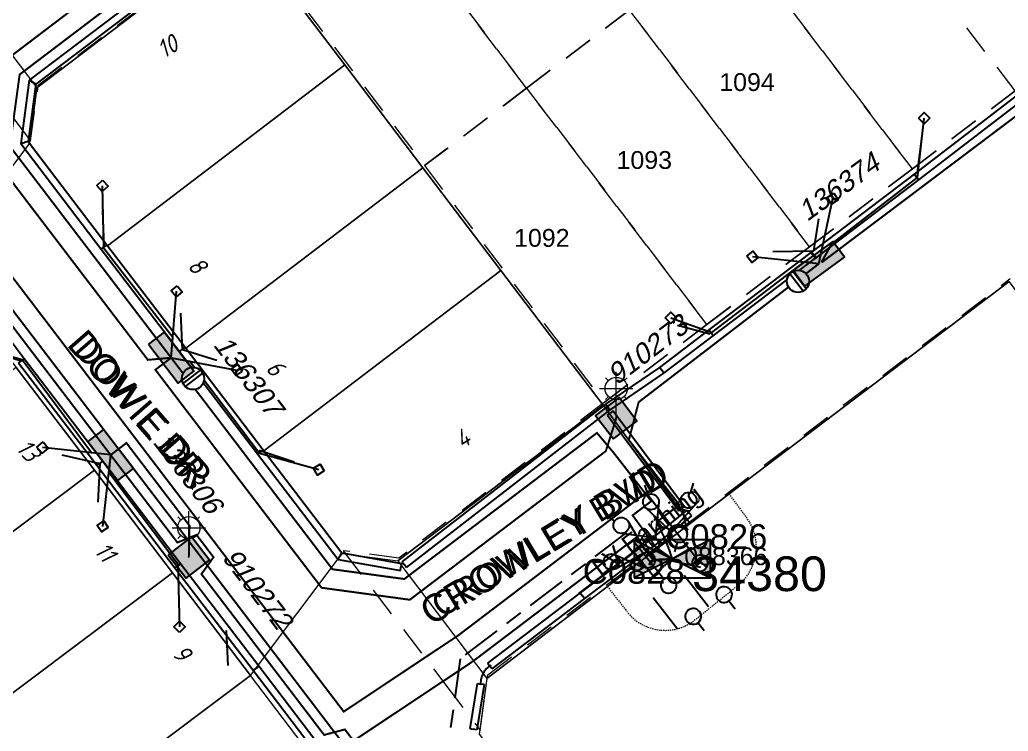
# Model space of a CAD drawing. Header units: metres. Extents: x 296308 to 298462, y 6229542 to 6231092.
# Drawn here: x 297482.9 to 297582.5, y 6230086.2 to 6230158 of the extents above; entities that cross this region are included whole.
import ezdxf
from ezdxf.enums import TextEntityAlignment as Align

# ---------------------------------------------------------------- set-up
doc = ezdxf.new("R2010")
doc.units = ezdxf.units.M
for name, pattern in [('Cable Exist UG', [8.2, 4, -1.2, 1.8, -1.2]), ('Dash', [5, 3, -2]), ('HIDDEN', [0.375, 0.25, -0.125]), ('HIDDEN2', [0.1875, 0.125, -0.0625]), ('IECLCENT', [15.5, 9.5, -2, 2, -2])]:
    doc.linetypes.add(name, pattern=pattern)
doc.layers.get('0').update_dxf_attribs({"color": 6})
for name, color, linetype, lineweight in [('Cadastre Developer_SP_EXT', 9, 'Continuous', 5), ('Cadastre Land Parcels_SP_EXT', 9, 'Continuous', 5), ('Cadastre Other Property_SP_EXT', 9, 'HIDDEN', 5), ('Cadastre Roads_SP_EXT', 94, 'Continuous', 15)]:
    doc.layers.add(name, color=color, linetype=linetype, lineweight=lineweight)
for name, color, linetype in [('Duct_SP_EXT', 7, 'Continuous'), ('Equip_HV_EXT', 7, 'Continuous'), ('Equip_LV_EXT', 7, 'Continuous'), ('Equip_SP_SL_EXT', 7, 'Continuous'), ('Mains_HV_EXT', 7, 'Continuous'), ('Mains_LV_EXT', 7, 'Continuous'), ('Mains_LV_SL_EXT', 7, 'Continuous'), ('Notes_LV_MISC', 7, 'Continuous'), ('Notes_SP_MISC', 7, 'Continuous'), ('Services_SP_EXT', 7, 'Continuous'), ('Sub_SP_EXT', 7, 'Continuous'), ('SupportsUG_SP_LV_EXT', 7, 'Continuous'), ('SupportsUG_SP_LV_SL_EXT', 7, 'Continuous')]:
    doc.layers.add(name, color=color, linetype=linetype)
doc.styles.add('COLUMN_LABEL', font='arial.ttf')
doc.styles.add('iecARIAL', font='arial.ttf', dxfattribs={"height": 2})
doc.styles.add('ieISOCP', font='isocp.shx')
doc.styles.add('POLE_LABEL', font='arial.ttf')
doc.styles.get("Standard").update_dxf_attribs({"font": 'arial.ttf'})
doc.styles.add('SWITCH_LABEL', font='arial.ttf', dxfattribs={"height": 2.5})
doc.linetypes.add('Cable E UG', pattern='A,6,-0.5,["E",Standard,S=1.7,R=0,X=0.5,Y=-1],-2.9', length=9.4)

# ---------------------------------------------------------------- blocks, each defined once
blk = doc.blocks.new('SUB_PADMOUNT_EXT')
for points in [[(0, 0), (-3.84, 1.92), (-3.84, -1.92)], [(0, 0), (3.84, 1.92), (3.84, -1.92)]]:
    blk.add_hatch(color=256).paths.add_polyline_path(points)
for p, q in [((3.84, 1.92), (-3.84, -1.92)), ((-3.84, 1.92), (3.84, -1.92))]:
    blk.add_line(p, q)
blk.add_lwpolyline([(-3.84, -1.92), (3.84, -1.92), (3.84, 1.92), (-3.84, 1.92)], close=True)
for tag, height, flags, p in [('ASSET_NUM', 3.5, 8, (2, 2)), ('STREET_CODE', 0.2, 9, (1.5, 0)), ('OPERATING_VOLTAGE', 0.2, 9, (1.5, -0.6)), ('ORIENTATION', 0.2, 9, (1.5, -0.8)), ('OWNED_BY', 0.2, 9, (1.5, -1)), ('CONSTRUCTED_VOLTAGE', 0.2, 9, (1.5, -0.2)), ('NO_PHASES', 0.2, 9, (1.5, -0.4)), ('OPERATED_BY', 0.2, 9, (1.5, -1.2)), ('SECONDARY_VOLTAGE', 0.2, 9, (1.5, -1.6)), ('STATE', 0.2, 9, (1.5, -1.8)), ('MAINTAINED_BY', 0.2, 9, (1.5, -1.4)), ('PARENT', 0.2, 9, (1.5, -2)), ('SUBSTATION_TYPE', 0.2, 9, (1.5, -2.2)), ('STREETNAME', 0.2, 9, (1.5, -3)), ('USAGE', 0.2, 9, (1.5, -2.4)), ('LEGEND', 0.2, 9, (1.5, -2.6)), ('LOCATION', 0.2, 9, (1.5, -2.8)), ('Z', 0.2, 1, (1.5, -3.6)), ('SUBURB', 0.2, 9, (1.5, -3.2)), ('NOTES', 0.2, 9, (1.5, -3.4))]:
    blk.add_attdef(tag, text='', height=height, dxfattribs=dict(flags=flags)).set_placement(p, align=Align.MIDDLE_LEFT)
blk = doc.blocks.new('COLUMN_EXT')
blk.add_hatch(color=256).paths.add_polyline_path([(-1.485, 1.485), (-1.485, -1.485), (1.485, -1.485), (1.485, 1.485)])
blk.add_lwpolyline([(-1.485, -1.485), (1.485, -1.485), (1.485, 1.485), (-1.485, 1.485)], close=True)
at = {"style": 'COLUMN_LABEL', "oblique": 15, "flags": 8}
blk.add_attdef('ASSET_NUM', text='', height=2, dxfattribs=at).set_placement((2, 2), align=Align.BOTTOM_LEFT)
at = {"flags": 9}
for tag, style, p in [('STRUCTURE_PLANT_NUMBER', 'POLE_LABEL', (1.813, 0.031)), ('STREET_CODE', 'COLUMN_LABEL', (1.813, -0.2))]:
    blk.add_attdef(tag, text='', height=0.2, dxfattribs=dict(at, style=style)).set_placement(p, align=Align.MIDDLE_LEFT)
for tag, p in [('OWNED_BY', (1.813, -0.6)), ('STATE', (1.813, -0.8)), ('COLUMN_TYPE', (1.813, -0.4)), ('USAGE', (1.813, -1)), ('STREETNAME', (1.813, -1.6)), ('SUBURB', (1.813, -1.8)), ('LEGEND', (1.813, -1.2)), ('LOCATION', (1.813, -1.4)), ('NOTES', (1.813, -2))]:
    blk.add_attdef(tag, text='', height=0.2, dxfattribs=at).set_placement(p, align=Align.MIDDLE_LEFT)
at = {"flags": 1}
blk.add_attdef('Z', (1.813, -2.351), '', height=0.2, dxfattribs=at)
blk = doc.blocks.new('PILLAR_EXT')
blk.add_hatch(color=256).paths.add_polyline_path([(-2.475, 0.99), (-2.475, -0.99), (2.475, -0.99), (2.475, 0.99)])
blk.add_lwpolyline([(-2.475, -0.99), (2.475, -0.99), (2.475, 0.99), (-2.475, 0.99)], close=True)
at = {"style": 'iecARIAL', "oblique": 15, "flags": 8}
blk.add_attdef('ASSET_NUM', text='', height=2, dxfattribs=at).set_placement((1.5, 3.5), align=Align.BOTTOM_LEFT)
for tag, p, flags in [('OWNED_BY', (0, -0.2), 9), ('STATE', (0, -0.4), 9), ('SUPPORT_TYPE', (0, -0.6), 9), ('USAGE', (0, -0.8), 9), ('LEGEND', (0, -1), 9), ('STREETNAME', (0, -1.8), 9), ('SUBURB', (0, -2), 1), ('LOCATION', (0, -1.2), 9), ('NOTES', (0, -1.4), 9), ('PARENT', (0, -1.6), 9)]:
    blk.add_attdef(tag, p, '', height=0.2, dxfattribs=dict(flags=flags))
blk = doc.blocks.new('*U169')
at = {"lineweight": 15}
for p, q in [((-1.46, 5.46), (-1.06, 5.06)), ((0, 1.75), (0, 6.25)), ((1.46, 5.46), (1.06, 5.06)), ((-2.25, 4), (2.25, 4)), ((-1.46, 2.54), (-1.06, 2.94)), ((1.46, 2.54), (1.06, 2.94)), ((0, 0), (0, 2.5))]:
    blk.add_line(p, q, dxfattribs=at)
blk.add_circle((0, 4), 1.5, dxfattribs=at)
at = {"style": 'iecARIAL', "oblique": 15, "flags": 9}
blk.add_attdef('ASSET_NUM', text='', height=2, dxfattribs=at).set_placement((1.5, 1.5), align=Align.BOTTOM_RIGHT)
for tag, p, height, flags in [('CONSTRUCTED_VOLTAGE', (0.98, -0.65), 0.2, 9), ('CONTROL_TYPE', (0.98, -0.85), 0.2, 9), ('LANTERN_PURPOSE', (0.98, -1.05), 0.2, 9), ('LANTERN_TYPE', (0.98, -1.25), 0.2, 9), ('NO_PHASES', (0.98, -1.45), 0.2, 9), ('LNUMBER', (2.18, -3.25), 2.5, 8), ('OPERATING_VOLTAGE', (0.98, -1.65), 0.2, 9), ('ORIENTATION', (0.98, -1.85), 0.2, 9), ('OWNED_BY', (0.98, -2.05), 0.2, 9), ('STATE', (0.98, -2.25), 0.2, 9), ('USAGE', (0.98, -2.45), 0.2, 9), ('CEXIST', (0.98, -2.65), 0.2, 9), ('CNEW', (0.98, -2.85), 0.2, 9), ('CNUMBER', (0.98, -3.05), 0.2, 9), ('CREMOVE', (0.98, -3.25), 0.2, 9), ('CREPLACE', (0.98, -3.45), 0.2, 9), ('LKINGHEIGHT', (0.98, -3.65), 0.2, 9), ('LBRACKET', (0.98, -3.85), 0.2, 9), ('LBRACKETVOCAB', (0.98, -4.05), 0.2, 9), ('LCATEGORY', (0.98, -4.25), 0.2, 9), ('LCHARGE1', (0.98, -4.45), 0.2, 9), ('LCHARGE1PERCENT', (0.98, -4.65), 0.2, 9), ('LCHARGE2', (0.98, -4.85), 0.2, 9), ('LCHARGE2PERCENT', (0.98, -5.05), 0.2, 9), ('LCHARGE3', (0.98, -5.25), 0.2, 9), ('LCHARGE3PERCENT', (0.98, -5.45), 0.2, 9), ('LEXIST', (0.98, -5.65), 0.2, 9), ('LLAMP', (0.98, -5.85), 0.2, 9), ('LLAMPVOCAB', (0.98, -6.05), 0.2, 9), ('LMAST', (0.98, -6.25), 0.2, 9), ('LMASTVOCAB', (0.98, -6.45), 0.2, 9), ('LNEW', (0.98, -6.65), 0.2, 9), ('LANTNUMBER', (0.98, -6.85), 0.2, 9), ('LOUTREACH', (0.98, -7.25), 0.2, 9), ('LOUTREACHVOCAB', (0.98, -7.45), 0.2, 9), ('LRATECODE', (0.98, -7.65), 0.2, 9), ('LREMOVE', (0.98, -7.85), 0.2, 9), ('LREPLACE', (0.98, -8.05), 0.2, 9), ('STREETNAME', (0.98, -9.25), 0.2, 9), ('SUBURB', (0.98, -9.45), 0.2, 1), ('LTYPE', (0.98, -8.25), 0.2, 9), ('LTYPEVOCAB', (0.98, -8.45), 0.2, 9), ('LEGEND', (0.98, -8.65), 0.2, 9), ('LOCATION', (0.98, -8.85), 0.2, 9), ('NOTES', (0.98, -9.05), 0.2, 9)]:
    blk.add_attdef(tag, p, '', height=height, dxfattribs=dict(flags=flags))
blk = doc.blocks.new('CCP_EXT')
at = {"flags": 9}
for tag, p in [('STATE', (0, -1.8)), ('USAGE', (0, -1.2)), ('LEGEND', (0, -1.4)), ('LIFE_SUPPORT', (0, -1.6)), ('NOTES', (0, -2))]:
    blk.add_attdef(tag, text='', height=0.2, dxfattribs=at).set_placement(p, align=Align.MIDDLE_LEFT)
blk.add_wipeout([(0, 0.566), (0.566, 0), (0, -0.566), (-0.566, 0)])
blk.add_lwpolyline([(-0.566, 0), (0, 0.566), (0.566, 0), (0, -0.566), (-0.566, 0)])
at = {"flags": 1}
blk.add_attdef('Z', (0, 0), '', height=0.2, dxfattribs=at)
at = {"flags": 9}
for tag, p in [('CCP_TYPE', (0, 0)), ('OPERATING_VOLTAGE', (0, -0.6)), ('ORIENTATION', (0, -0.8)), ('OWNED_BY', (0, -1)), ('CONSTRUCTED_VOLTAGE', (0, -0.2)), ('NO_PHASES', (0, -0.4))]:
    blk.add_attdef(tag, text='', height=0.2, dxfattribs=at).set_placement(p, align=Align.MIDDLE_LEFT)
blk = doc.blocks.new('LV_UG_DFUSE_CLOSED_EXT')
for points in [[(1, 0), (0, 0)], [(5.04, 0.726), (2.156, -0.717)], [(5.049, -0.707), (2.156, 0.717)], [(6.2, 0.013), (7.2, 0.013)]]:
    blk.add_lwpolyline(points)
for centre in [(1.8, 0), (5.4, 0.011)]:
    blk.add_circle(centre, 0.8)
at = {"flags": 9}
for tag, p in [('ACTUAL_STATUS', (0, 0)), ('OPERATING_VOLTAGE', (0, -0.6)), ('ORIENTATION', (0, -0.8)), ('STATE', (0, -1)), ('CONSTRUCTED_VOLTAGE', (0, -0.2)), ('NO_PHASES', (0, -0.4)), ('SWITCH_TYPE', (0, -1.2)), ('USAGE', (0, -1.4)), ('NOTES', (0, -1.6))]:
    blk.add_attdef(tag, text='', height=0.2, dxfattribs=at).set_placement(p, align=Align.MIDDLE_LEFT)
at = {"flags": 1}
blk.add_attdef('Z', (0, 0), '', height=0.2, dxfattribs=at)
blk = doc.blocks.new('LV_UG_LINKS_CLOSED_EXT')
blk.add_wipeout([(-1.06, 1.06), (-1.18, 0.92), (-1.29, 0.76), (-1.37, 0.59), (-1.43, 0.42), (-1.48, 0.23), (-1.49, 0.05), (-1.49, -0.14), (-1.46, -0.33), (-1.41, -0.51), (-1.33, -0.68), (-1.24, -0.84), (-1.12, -0.99), (-0.99, -1.12), (-0.84, -1.24), (-0.68, -1.33), (-0.51, -1.41), (-0.33, -1.46), (-0.14, -1.49), (0.05, -1.49), (0.23, -1.48), (0.42, -1.43), (0.59, -1.37), (0.76, -1.29), (0.92, -1.18), (1.06, -1.06), (1.18, -0.92), (1.29, -0.76), (1.37, -0.59), (1.43, -0.42), (1.48, -0.23), (1.49, -0.05), (1.49, 0.14), (1.46, 0.33), (1.41, 0.51), (1.33, 0.68), (1.24, 0.84), (1.12, 0.99), (0.99, 1.12), (0.84, 1.24), (0.68, 1.33), (0.51, 1.41), (0.33, 1.46), (0.14, 1.49), (-0.05, 1.49), (-0.23, 1.48), (-0.42, 1.43), (-0.59, 1.37), (-0.76, 1.29), (-0.92, 1.18)])
for p, q in [((-0.25, -1.48), (-0.25, 1.48)), ((0.25, -1.48), (0.25, 1.48))]:
    blk.add_line(p, q)
blk.add_circle((0, 0), 1.5)
at = {"flags": 9}
for tag, p in [('ACTUAL_STATUS', (0, 0)), ('CONSTRUCTED_VOLTAGE', (0, -0.2)), ('OPERATING_VOLTAGE', (0, -0.6)), ('ORIENTATION', (0, -0.8)), ('STATE', (0, -1)), ('SWITCH_TYPE', (0, -1.2)), ('NO_PHASES', (0, -0.4)), ('USAGE', (0, -1.4)), ('NOTES', (0, -1.6))]:
    blk.add_attdef(tag, text='', height=0.2, dxfattribs=at).set_placement(p, align=Align.MIDDLE_LEFT)
at = {"flags": 1}
blk.add_attdef('Z', (0, 0), '', height=0.2, dxfattribs=at)
blk = doc.blocks.new('SWG_HOLEC_SU_EXT')
blk.add_line((1.8, -2), (5.8, -2))
for points in [[(1, 0), (0, 0)], [(6.6, 0), (7.6, 0)]]:
    blk.add_lwpolyline(points)
for points in [[(1.8, -0.8, 1), (1.8, 0.8, 1)], [(5.8, -0.8, 1), (5.8, 0.8, 1)]]:
    blk.add_lwpolyline(points, format="xyb", close=True)
at = {"style": 'SWITCH_LABEL', "flags": 8}
blk.add_attdef('ASSET_NUM', text='', height=2.5, rotation=179.95437, dxfattribs=at).set_placement((-2.4, 0), align=Align.MIDDLE_LEFT)
at = {"flags": 1}
blk.add_attdef('Z', (0, 0), '', height=0.2, dxfattribs=at)
at = {"flags": 9}
for tag, p in [('ACTUAL_STATUS', (0, -0.4)), ('OPERATING_VOLTAGE', (0, -1)), ('CONSTRUCTED_VOLTAGE', (0, -0.6)), ('NO_PHASES', (0, -0.8)), ('ORIENTATION', (0, -1.2)), ('OWNED_BY', (0, -1.4)), ('STATE', (0, -1.8)), ('SWITCH_TYPE', (0, -2)), ('PARENT', (0, -1.6)), ('STREETNAME', (0, -2.6)), ('SUBURB', (0, -2.8)), ('USAGE', (0, -2.2)), ('LOCATION', (0, -2.4)), ('NOTES', (0, -3))]:
    blk.add_attdef(tag, text='', height=0.2, dxfattribs=at).set_placement(p, align=Align.MIDDLE_LEFT)
at = {"style": 'SWITCH_LABEL', "flags": 9}
blk.add_attdef('STREET_CODE', text='', height=0.2, dxfattribs=at).set_placement((0, -0.2), align=Align.MIDDLE_LEFT)

msp = doc.modelspace()

# ---------------------------------------------------------------- linework, layer by layer
at = {"layer": 'Cadastre Developer_SP_EXT', "linetype": 'Dash'}
for points in [[(297526.139, 6230182.837), (297515.786, 6230174.977), (297533.968, 6230151.115), (297544.323, 6230158.975), (297526.139, 6230182.837)], [(297515.786, 6230174.977), (297505.52, 6230167.185), (297523.657, 6230143.289), (297533.968, 6230151.115), (297515.786, 6230174.977)]]:
    msp.add_lwpolyline(points, close=True, dxfattribs=at)
msp.add_lwpolyline([(297593.622, 6230158.626, 0.012165), (297590.765, 6230156.564), (297590.765, 6230156.564), (297583.215, 6230150.834), (297565.033, 6230174.696), (297575.388, 6230182.556)], format="xyb", close=True, dxfattribs=at)
msp.add_lwpolyline([(297470.15, 6230163.921), (297483.959, 6230145.798), (297483.959, 6230145.798), (297484.721, 6230151.398), (297505.52, 6230167.185)], dxfattribs=at)
at = {"layer": 'Cadastre Land Parcels_SP_EXT', "linetype": 'Continuous'}
msp.add_lwpolyline([(297528.017, 6230244.006), (297512.975, 6230231.248), (297501.509, 6230221.523), (297490.044, 6230211.798), (297478.537, 6230202.038), (297486.42, 6230191.689), (297496.334, 6230178.673), (297505.398, 6230166.959), (297515.647, 6230153.45), (297523.511, 6230143.086), (297531.374, 6230132.722), (297541.69, 6230119.125), (297550.451, 6230107.182), (297582.629, 6230131.609)], dxfattribs=at)
for points in [[(297515.647, 6230153.45), (297505.398, 6230166.959), (297484.597, 6230151.159), (297483.836, 6230145.555), (297491.716, 6230135.208), (297515.647, 6230153.45)], [(297523.511, 6230143.086), (297515.647, 6230153.45), (297491.716, 6230135.208), (297499.596, 6230124.862), (297523.511, 6230143.086)], [(297531.374, 6230132.722), (297523.511, 6230143.086), (297499.596, 6230124.862), (297507.477, 6230114.514), (297531.374, 6230132.722)], [(297541.69, 6230119.125), (297531.374, 6230132.722), (297507.477, 6230114.514), (297515.359, 6230104.168), (297520.968, 6230103.403), (297541.69, 6230119.125)], [(297559.425, 6230060.712), (297563.752, 6230063.127), (297568.119, 6230065.472), (297572.523, 6230067.746), (297576.934, 6230069.966), (297577.529, 6230070.251), (297578.777, 6230070.848), (297581.436, 6230072.105), (297585.908, 6230074.135), (297590.413, 6230076.091), (297594.949, 6230077.974), (297599.516, 6230079.783), (297604.11, 6230081.515), (297608.733, 6230083.173), (297613.384, 6230084.755), (297617.365, 6230085.821), (297582.629, 6230131.609), (297550.451, 6230107.182), (297529.95, 6230091.553), (297529.189, 6230085.941), (297549.5, 6230059.229), (297555.359, 6230058.107), (297559.425, 6230060.712)], [(297490.381, 6230112.569), (297482.51, 6230122.932), (297458.371, 6230104.756), (297466.243, 6230094.41), (297490.381, 6230112.569)], [(297498.253, 6230102.205), (297490.381, 6230112.569), (297466.243, 6230094.41), (297474.117, 6230084.064), (297498.253, 6230102.205)], [(297506.123, 6230091.842), (297498.253, 6230102.205), (297474.117, 6230084.064), (297481.991, 6230073.717), (297506.123, 6230091.842)], [(297513.994, 6230081.48), (297506.123, 6230091.842), (297481.991, 6230073.717), (297489.864, 6230063.371), (297513.994, 6230081.48)]]:
    msp.add_lwpolyline(points, close=True, dxfattribs=at)
at = {"layer": 'Cadastre Roads_SP_EXT', "linetype": 'Continuous'}
for points in [[(297505.398, 6230166.959), (297496.334, 6230178.673), (297475.636, 6230162.933), (297484.597, 6230151.159), (297505.398, 6230166.959)], [(297550.451, 6230107.182), (297541.69, 6230119.125), (297520.968, 6230103.403), (297529.95, 6230091.553), (297550.451, 6230107.182)]]:
    msp.add_lwpolyline(points, close=True, dxfattribs=at)
at = {"layer": 'Duct_SP_EXT'}
for p, q in [((297503.483, 6230166.845), (297483.824, 6230151.922)), ((297503.918, 6230166.272), (297484.497, 6230151.529)), ((297483.824, 6230151.922), (297482.954, 6230145.533)), ((297483.824, 6230151.922), (297484.16, 6230151.725)), ((297484.497, 6230151.529), (297484.16, 6230151.725)), ((297484.497, 6230151.529), (297483.708, 6230145.731)), ((297482.954, 6230145.533), (297483.331, 6230145.632)), ((297483.708, 6230145.731), (297483.331, 6230145.632)), ((297573.065, 6230142.427), (297573.284, 6230142.141)), ((297573.502, 6230141.855), (297573.284, 6230142.141)), ((297491.074, 6230134.876), (297491.361, 6230135.094)), ((297491.647, 6230135.312), (297491.361, 6230135.094)), ((297483.32, 6230123.804), (297475.439, 6230134.144)), ((297562.647, 6230134.518), (297562.865, 6230134.231)), ((297562.648, 6230134.518), (297562.713, 6230134.568)), ((297562.648, 6230134.518), (297562.865, 6230134.231)), ((297562.713, 6230134.568), (297562.93, 6230134.281)), ((297563.083, 6230133.945), (297562.865, 6230134.231)), ((297563.083, 6230133.945), (297562.865, 6230134.231)), ((297563.148, 6230133.994), (297562.93, 6230134.281)), ((297563.083, 6230133.945), (297563.148, 6230133.994)), ((297547.393, 6230122.939), (297552.358, 6230126.708)), ((297552.358, 6230126.708), (297552.575, 6230126.421)), ((297547.814, 6230122.355), (297552.793, 6230126.134)), ((297552.793, 6230126.134), (297552.575, 6230126.421)), ((297498.953, 6230124.536), (297499.24, 6230124.754)), ((297498.953, 6230124.536), (297499.24, 6230124.754)), ((297499.526, 6230124.972), (297499.24, 6230124.754)), ((297499.526, 6230124.972), (297499.24, 6230124.754)), ((297483.32, 6230123.804), (297483.033, 6230123.585)), ((297482.747, 6230123.367), (297483.033, 6230123.585)), ((297541.962, 6230119.217), (297547.393, 6230122.939)), ((297547.393, 6230122.939), (297547.604, 6230122.647)), ((297542.369, 6230118.623), (297547.814, 6230122.355)), ((297547.814, 6230122.355), (297547.604, 6230122.647)), ((297521.405, 6230103.32), (297541.913, 6230119.192)), ((297541.913, 6230119.192), (297542.134, 6230118.907)), ((297541.962, 6230119.217), (297542.165, 6230118.92)), ((297542.354, 6230118.623), (297542.134, 6230118.907)), ((297542.369, 6230118.623), (297542.165, 6230118.92)), ((297521.846, 6230102.75), (297542.354, 6230118.623)), ((297542.109, 6230118.104), (297542.397, 6230118.32)), ((297542.109, 6230118.104), (297549.312, 6230108.466)), ((297542.686, 6230118.535), (297542.397, 6230118.32)), ((297542.686, 6230118.535), (297549.889, 6230108.897)), ((297506.833, 6230114.196), (297507.119, 6230114.414)), ((297507.405, 6230114.632), (297507.119, 6230114.414)), ((297490.626, 6230113.027), (297490.912, 6230113.245)), ((297490.626, 6230113.027), (297490.912, 6230113.245)), ((297491.199, 6230113.464), (297490.912, 6230113.245)), ((297491.199, 6230113.464), (297490.912, 6230113.245)), ((297549.889, 6230108.897), (297549.6, 6230108.682)), ((297550.138, 6230108.517), (297546.263, 6230105.409)), ((297550.588, 6230107.955), (297546.706, 6230104.841)), ((297549.312, 6230108.466), (297549.6, 6230108.682)), ((297550.138, 6230108.517), (297550.363, 6230108.236)), ((297550.588, 6230107.955), (297550.363, 6230108.236)), ((297545.643, 6230104.939), (297539.37, 6230100.177)), ((297545.643, 6230104.939), (297545.861, 6230104.652)), ((297546.263, 6230105.409), (297545.921, 6230105.15)), ((297545.921, 6230105.15), (297546.139, 6230104.863)), ((297546.357, 6230104.576), (297546.139, 6230104.863)), ((297546.263, 6230105.409), (297546.484, 6230105.125)), ((297546.706, 6230104.841), (297546.357, 6230104.576)), ((297546.706, 6230104.841), (297546.484, 6230105.125)), ((297514.949, 6230103.546), (297515.15, 6230103.876)), ((297515.351, 6230104.206), (297515.15, 6230103.876)), ((297515.351, 6230104.206), (297521.362, 6230103.145)), ((297546.079, 6230104.365), (297539.805, 6230099.603)), ((297546.079, 6230104.365), (297545.861, 6230104.652)), ((297498.505, 6230102.687), (297498.791, 6230102.905)), ((297498.505, 6230102.687), (297498.791, 6230102.905)), ((297499.078, 6230103.123), (297498.791, 6230102.905)), ((297499.078, 6230103.123), (297498.791, 6230102.905)), ((297514.949, 6230103.546), (297521.237, 6230102.436)), ((297521.237, 6230102.436), (297521.3, 6230102.791)), ((297521.362, 6230103.145), (297521.3, 6230102.791)), ((297521.405, 6230103.32), (297521.626, 6230103.035)), ((297521.846, 6230102.75), (297521.626, 6230103.035)), ((297539.37, 6230100.177), (297530.039, 6230093.094)), ((297539.37, 6230100.177), (297539.587, 6230099.89)), ((297539.37, 6230100.177), (297539.587, 6230099.89)), ((297539.805, 6230099.603), (297539.587, 6230099.89)), ((297539.805, 6230099.603), (297539.587, 6230099.89)), ((297539.805, 6230099.603), (297530.474, 6230092.521)), ((297530.039, 6230093.094), (297530.256, 6230092.807)), ((297530.474, 6230092.521), (297530.256, 6230092.807)), ((297506.384, 6230092.347), (297506.67, 6230092.565)), ((297514.263, 6230082.007), (297506.384, 6230092.347)), ((297506.957, 6230092.783), (297506.67, 6230092.565)), ((297514.836, 6230082.443), (297506.957, 6230092.783)), ((297528.971, 6230091.044), (297528.23, 6230086.48)), ((297529.682, 6230090.928), (297528.94, 6230086.364)), ((297528.971, 6230091.044), (297529.326, 6230090.986)), ((297529.682, 6230090.928), (297529.326, 6230090.986)), ((297528.23, 6230086.48), (297528.585, 6230086.422)), ((297528.94, 6230086.364), (297528.585, 6230086.422))]:
    msp.add_line(p, q, dxfattribs=at)
at = {"layer": 'Mains_HV_EXT', "linetype": 'Cable E UG'}
for points in [[(297547.216, 6230102.139), (297546.799, 6230101.806), (297544.748, 6230104.309), (297544.748, 6230104.309), (297543.111, 6230103.067)], [(297543.111, 6230103.067), (297539.213, 6230100.108)]]:
    msp.add_lwpolyline(points, dxfattribs=at)
at = {"layer": 'Mains_LV_EXT', "linetype": 'IECLCENT', "lineweight": 30, "ltscale": 0.5, "const_width": 0.2, "flags": 128}
msp.add_lwpolyline([(297548.671, 6230103.615), (297546.713, 6230103.522), (297544.976, 6230105.738), (297544.976, 6230105.738), (297528.847, 6230093.496), (297528.074, 6230092.948), (297528.074, 6230092.948), (297517.191, 6230085.702), (297514.845, 6230084.147), (297514.845, 6230084.147), (297515.663, 6230083.074), (297523.542, 6230072.733)], dxfattribs=at)
at = {"layer": 'Notes_SP_MISC', "linetype": 'Cable Exist UG'}
for points in [[(297573.379, 6230142.615), (297573.897, 6230146.678)], [(297491.213, 6230138.753), (297491.326, 6230135.122)], [(297558.791, 6230134.621), (297562.942, 6230134.691), (297563.442, 6230137.915)], [(297502.726, 6230123.635), (297499.278, 6230124.703), (297499.098, 6230128.414)], [(297479.509, 6230124.672), (297483.027, 6230123.594)], [(297542.134, 6230118.907), (297542.291, 6230118.517)], [(297487.113, 6230114.118), (297490.924, 6230113.23), (297490.739, 6230109.337)], [(297510.527, 6230113.361), (297507.014, 6230114.552)], [(297549.675, 6230108.593), (297550.328, 6230108.455)], [(297546.896, 6230103.444), (297546.065, 6230104.706)], [(297503.867, 6230092.844), (297503.722, 6230096.381)]]:
    msp.add_lwpolyline(points, dxfattribs=at)
msp.add_lwpolyline([(297530.348, 6230092.877), (297530.331, 6230092.866), (297530.331, 6230092.866, 0.239492), (297529.33, 6230091.144), (297529.33, 6230091.144), (297529.317, 6230090.917)], format="xyb", dxfattribs=at)

# ---------------------------------------------------------------- block references
at = {"layer": 'Equip_LV_EXT'}
for p, rotation in [((297548.402, 6230104.315), 110.4763787061263), ((297548.872, 6230104.318), 74.47637874432951), ((297548.026, 6230104.016), 146.4763788139925), ((297547.917, 6230103.559), 182.4763788628906)]:
    msp.add_blockref('LV_UG_DFUSE_CLOSED_EXT', p, dxfattribs=dict(at, rotation=rotation))
at = {"layer": 'Equip_SP_SL_EXT', "xscale": 0.75, "yscale": 0.75, "zscale": 0.75}
for p in [(297543.006, 6230117.8), (297499.905, 6230103.754)]:
    msp.add_blockref('*U169', p, dxfattribs=at)
at = {"layer": 'Notes_LV_MISC'}
ref = msp.add_blockref('PILLAR_EXT', (297492.026, 6230114.094), dxfattribs=dict(at, rotation=307.3067827380477))
ref.add_attrib('ASSET_NUM', '136306', dxfattribs={"layer": '0', "height": 2, "rotation": 307.30678, "style": 'iecARIAL', "oblique": 15}).set_placement((297495.719, 6230115.022), align=Align.BOTTOM_LEFT)
at = {"layer": 'Sub_SP_EXT'}
ref = msp.add_blockref('SUB_PADMOUNT_EXT', (297548.656, 6230103.61), dxfattribs=at)
ref.add_attrib('ASSET_NUM', '34380', dxfattribs={"layer": '0', "height": 3.5}).set_placement((297550.656, 6230103.86), align=Align.TOP_LEFT)
at = {"layer": 'SupportsUG_SP_LV_EXT'}
ref = msp.add_blockref('PILLAR_EXT', (297563.436, 6230133.39), dxfattribs=dict(at, rotation=35.9952209037419))
ref.add_attrib('ASSET_NUM', '136374', dxfattribs={"layer": '0', "height": 2, "rotation": 35.99522, "style": 'iecARIAL', "oblique": 15}).set_placement((297562.593, 6230137.103), align=Align.BOTTOM_LEFT)
ref = msp.add_blockref('PILLAR_EXT', (297498.126, 6230123.905), dxfattribs=dict(at, rotation=307.3066604044737))
ref.add_attrib('ASSET_NUM', '136307', dxfattribs={"layer": '0', "height": 2, "rotation": 307.30666, "style": 'iecARIAL', "oblique": 15}).set_placement((297501.819, 6230124.834), align=Align.BOTTOM_LEFT)
ref = msp.add_blockref('PILLAR_EXT', (297492.026, 6230114.094), dxfattribs=dict(at, rotation=307.3067827380477))
ref.add_attrib('ASSET_NUM', '136306', dxfattribs={"layer": '0', "height": 2, "rotation": 307.30678, "style": 'iecARIAL', "oblique": 15}).set_placement((297495.719, 6230115.022), align=Align.BOTTOM_LEFT)
at = {"layer": 'SupportsUG_SP_LV_SL_EXT'}
ref = msp.add_blockref('COLUMN_EXT', (297543.006, 6230117.8), dxfattribs=dict(at, rotation=37.20522164006569))
ref.add_attrib('ASSET_NUM', '910273', dxfattribs={"layer": '0', "height": 2, "rotation": 37.20522, "style": 'COLUMN_LABEL', "oblique": 15}).set_placement((297543.39, 6230120.603), align=Align.BOTTOM_LEFT)
ref = msp.add_blockref('COLUMN_EXT', (297499.905, 6230103.754), dxfattribs=dict(at, rotation=307.3070161181266))
ref.add_attrib('ASSET_NUM', '910272', dxfattribs={"layer": '0', "height": 2, "rotation": 307.30702, "style": 'COLUMN_LABEL', "oblique": 15}).set_placement((297502.708, 6230103.375), align=Align.BOTTOM_LEFT)

# ---------------------------------------------------------------- texts
at = {"layer": 'Cadastre Developer_SP_EXT'}
for s, p in [('1094', (297553.393, 6230150.822)), ('1093', (297543.035, 6230142.962)), ('1092', (297532.705, 6230135.101))]:
    msp.add_text(s, height=1.8, dxfattribs=at).set_placement(p)
at = {"layer": 'Cadastre Land Parcels_SP_EXT', "style": 'ieISOCP', "oblique": 15}
for s, rotation, p in [('10', 31.15674, (297497.387, 6230154.046)), ('8', 311.18439, (297499.688, 6230133.108)), ('6', 311.1817, (297507.568, 6230122.761)), ('4', 31.12646, (297527.44, 6230114.663)), ('13', 311.10461, (297482.399, 6230114.705)), ('11', 311.10232, (297490.269, 6230104.344)), ('9', 311.10461, (297498.14, 6230093.981))]:
    msp.add_text(s, height=1.8, rotation=rotation, dxfattribs=at).set_placement(p)
at = {"layer": 'Cadastre Roads_SP_EXT'}
for s, rotation, p in [('DOWIE DR', 311.10461, (297495.001, 6230118.698)), ('CROWLEY BVD', 31.12646, (297535.752, 6230105.32))]:
    msp.add_text(s, height=2.75, rotation=rotation, dxfattribs=at).set_placement(p, align=Align.MIDDLE_CENTER)
at = {"layer": 'Notes_LV_MISC'}
msp.add_text('CROWLEY BVD', height=2.5, rotation=31.12646, dxfattribs=at).set_placement((297535.752, 6230105.32), align=Align.MIDDLE_CENTER)

# ---------------------------------------------------------------- next in the draw order: block references
at = {"layer": 'Services_SP_EXT'}
for p in [(297574.058, 6230148.071), (297548.501, 6230127.941)]:
    msp.add_blockref('CCP_EXT', p, dxfattribs=at)
for p, rotation in [((297491.194, 6230141.253), 267.7015383529397), ((297564.837, 6230139.969), 257.995220832203), ((297556.746, 6230134.092), 353.9952210945341), ((297498.675, 6230130.61), 265.3066603380805), ((297504.736, 6230122.656), 169.3066604541741), ((297485.158, 6230114.842), 265.3067825782141), ((297513.013, 6230112.619), 165.9146485863141), ((297491.219, 6230106.888), 169.3067826391669), ((297551.532, 6230102.758), 90.0000000000002), ((297498.958, 6230096.746), 90.01120894751497)]:
    msp.add_blockref('CCP_EXT', p, dxfattribs=dict(at, rotation=rotation))

# ---------------------------------------------------------------- next in the draw order: linework, layer by layer
at = {"layer": 'Cadastre Developer_SP_EXT', "linetype": 'Dash'}
for points in [[(297565.033, 6230174.696), (297554.678, 6230166.836), (297572.86, 6230142.974), (297583.215, 6230150.834), (297565.033, 6230174.696)], [(297554.678, 6230166.836), (297544.323, 6230158.975), (297562.507, 6230135.114), (297572.86, 6230142.974), (297554.678, 6230166.836)], [(297544.323, 6230158.975), (297533.968, 6230151.115), (297552.152, 6230127.255), (297562.507, 6230135.114), (297544.323, 6230158.975)], [(297533.968, 6230151.115), (297523.657, 6230143.289), (297541.797, 6230119.393), (297552.152, 6230127.255), (297533.968, 6230151.115)]]:
    msp.add_lwpolyline(points, close=True, dxfattribs=at)
msp.add_lwpolyline([(297583.215, 6230150.834), (297572.86, 6230142.974), (297562.507, 6230135.114), (297552.152, 6230127.255), (297541.797, 6230119.393), (297521.087, 6230103.674), (297515.477, 6230104.437), (297525.71, 6230091.007), (297529.294, 6230086.303), (297529.294, 6230086.303), (297530.057, 6230091.902), (297582.734, 6230131.887)], dxfattribs=at)
at = {"layer": 'Cadastre Other Property_SP_EXT', "linetype": 'HIDDEN2'}
msp.add_lwpolyline([(297554.399, 6230110.18), (297542.105, 6230100.82), (297543.935, 6230098.496), (297543.935, 6230098.496, 0.413787), (297550.705, 6230097.262), (297550.705, 6230097.262), (297555.572, 6230101.176), (297555.572, 6230101.176, 0.347109), (297556.453, 6230107.347), (297556.453, 6230107.347), (297554.399, 6230110.18)], format="xyb", close=True, dxfattribs=at)
at = {"layer": 'Cadastre Roads_SP_EXT', "linetype": 'Continuous'}
msp.add_lwpolyline([(297515.359, 6230104.168), (297507.477, 6230114.514), (297499.596, 6230124.862), (297491.716, 6230135.208), (297483.836, 6230145.555), (297474.64, 6230133.294), (297482.51, 6230122.932), (297490.381, 6230112.569), (297498.253, 6230102.205), (297506.123, 6230091.842), (297515.359, 6230104.168)], close=True, dxfattribs=at)
at = {"layer": 'Duct_SP_EXT'}
for p, q in [((297573.065, 6230142.427), (297586.088, 6230152.444)), ((297573.502, 6230141.855), (297586.517, 6230151.865)), ((297483.708, 6230145.731), (297491.647, 6230135.312)), ((297482.954, 6230145.533), (297491.074, 6230134.876)), ((297562.713, 6230134.568), (297573.065, 6230142.427)), ((297563.148, 6230133.994), (297573.502, 6230141.855)), ((297491.074, 6230134.876), (297498.953, 6230124.536)), ((297491.647, 6230135.312), (297499.526, 6230124.972)), ((297552.358, 6230126.708), (297562.647, 6230134.518)), ((297552.793, 6230126.134), (297563.083, 6230133.945)), ((297499.526, 6230124.972), (297507.405, 6230114.632)), ((297491.199, 6230113.464), (297483.32, 6230123.804)), ((297498.953, 6230124.536), (297506.833, 6230114.196)), ((297490.626, 6230113.027), (297482.747, 6230123.367)), ((297506.833, 6230114.196), (297514.949, 6230103.546)), ((297507.405, 6230114.632), (297515.351, 6230104.206)), ((297498.505, 6230102.687), (297490.626, 6230113.027)), ((297499.078, 6230103.123), (297491.199, 6230113.464)), ((297506.957, 6230092.783), (297499.078, 6230103.123)), ((297506.384, 6230092.347), (297498.505, 6230102.687))]:
    msp.add_line(p, q, dxfattribs=at)
at = {"layer": 'Mains_HV_EXT', "linetype": 'IECLCENT', "lineweight": 30, "ltscale": 0.5, "const_width": 0.2, "flags": 128}
for points in [[(297418.479, 6230331.051), (297427.301, 6230321.276), (297415.117, 6230310.281), (297416.14, 6230309.17), (297423.006, 6230299.472), (297423.006, 6230299.472), (297418.927, 6230295.791), (297409.277, 6230287.081), (297399.626, 6230278.371), (297392.521, 6230271.958), (297382.692, 6230262.523), (297382.692, 6230262.523), (297384.103, 6230260.672), (297391.982, 6230250.332), (297399.861, 6230239.992), (297407.74, 6230229.652), (297415.619, 6230219.312), (297423.498, 6230208.972), (297431.378, 6230198.632), (297439.257, 6230188.291), (297447.136, 6230177.951), (297455.015, 6230167.611), (297462.894, 6230157.271), (297470.773, 6230146.933), (297478.652, 6230136.593), (297486.533, 6230126.252), (297494.412, 6230115.912), (297502.291, 6230105.572), (297510.17, 6230095.232), (297515.528, 6230088.199), (297527.044, 6230095.867), (297527.044, 6230095.867), (297546.015, 6230110.294), (297550.349, 6230104.609), (297548.671, 6230103.615)], [(297392.029, 6230307.372), (297400.946, 6230297.491), (297412.238, 6230307.683), (297413.323, 6230306.416), (297418.669, 6230298.252), (297418.669, 6230298.252), (297417.587, 6230297.275), (297407.937, 6230288.566), (297398.286, 6230279.855), (297391.158, 6230273.422), (297380.02, 6230262.73), (297382.512, 6230259.46), (297390.391, 6230249.12), (297398.27, 6230238.78), (297406.149, 6230228.44), (297414.028, 6230218.1), (297421.907, 6230207.76), (297429.787, 6230197.419), (297437.667, 6230187.079), (297445.546, 6230176.739), (297453.425, 6230166.399), (297461.304, 6230156.059), (297469.183, 6230145.72), (297477.062, 6230135.38), (297484.942, 6230125.04), (297492.821, 6230114.7), (297500.7, 6230104.36), (297508.579, 6230094.02), (297515.074, 6230085.494), (297540.268, 6230052.432), (297538.99, 6230044.46), (297528.123, 6230036.541)]]:
    msp.add_lwpolyline(points, dxfattribs=at)
at = {"layer": 'Mains_HV_EXT', "linetype": 'Cable Exist UG'}
msp.add_lwpolyline([(297548.671, 6230103.615), (297547.173, 6230102.357), (297544.041, 6230106.27), (297544.041, 6230106.27), (297527.252, 6230093.54), (297526.154, 6230085.474), (297547.908, 6230056.928), (297555.998, 6230055.369), (297556.975, 6230055.944), (297556.975, 6230055.944, -0.022101), (297580.151, 6230068.256), (297580.151, 6230068.256, -0.034598), (297618.353, 6230083.289)], format="xyb", dxfattribs=at)
at = {"layer": 'Mains_LV_EXT', "linetype": 'IECLCENT', "lineweight": 30, "ltscale": 0.5, "const_width": 0.2, "flags": 128}
for points in [[(297515.073, 6230176.792), (297504.709, 6230168.978), (297502.09, 6230169.625), (297502.09, 6230169.625), (297480.981, 6230153.581), (297479.772, 6230144.693), (297488.656, 6230133.033), (297495.773, 6230123.694), (297498.126, 6230123.905)], [(297603.661, 6230161.911), (297602.72, 6230159.577), (297602.72, 6230159.577), (297598.959, 6230157.366), (297594.811, 6230154.794), (297592.484, 6230155.209), (297581.715, 6230147.094), (297563.716, 6230133.521)], [(297492.026, 6230114.094), (297468.387, 6230145.114)], [(297563.436, 6230133.39), (297545.264, 6230119.427), (297544.275, 6230115.604), (297549.361, 6230109.066), (297549.361, 6230109.066), (297547.092, 6230107.344), (297548.035, 6230105.389), (297548.656, 6230103.61)], [(297548.656, 6230103.61), (297547.011, 6230104.772), (297547.011, 6230104.772), (297544.656, 6230108.006), (297546.54, 6230109.436), (297542.697, 6230114.376), (297541.058, 6230116.322), (297539.734, 6230115.317), (297539.734, 6230115.317), (297521.637, 6230101.58), (297519.998, 6230101.803), (297518.47, 6230102.011), (297518.47, 6230102.011), (297514.387, 6230102.567), (297506.005, 6230113.565), (297498.126, 6230123.905)], [(297523.542, 6230072.733), (297524.462, 6230074.826), (297524.462, 6230074.826), (297517.254, 6230084.286), (297515.641, 6230086.402), (297513.55, 6230085.847), (297501.181, 6230102.08), (297502.398, 6230103.781), (297502.398, 6230103.781), (297501.496, 6230104.966), (297500.682, 6230106.034), (297498.754, 6230105.264), (297492.026, 6230114.094)]]:
    msp.add_lwpolyline(points, dxfattribs=at)
at = {"layer": 'Mains_LV_SL_EXT', "linetype": 'IECLCENT', "lineweight": 15, "ltscale": 0.5, "const_width": 0.2, "flags": 128}
for points in [[(297498.126, 6230123.905), (297490.247, 6230134.245), (297490.247, 6230134.245), (297481.865, 6230145.245), (297482.851, 6230152.489), (297502.653, 6230167.52), (297502.765, 6230167.605)], [(297498.126, 6230123.905), (297496.535, 6230122.693), (297496.535, 6230122.693), (297504.415, 6230112.353), (297513.298, 6230100.697), (297518.2, 6230100.03), (297519.728, 6230099.822), (297522.187, 6230099.487), (297540.943, 6230113.723), (297541.955, 6230114.492), (297543.006, 6230117.8)], [(297492.026, 6230114.094), (297493.617, 6230115.306), (297493.617, 6230115.306), (297499.98, 6230106.954), (297499.905, 6230103.754)]]:
    msp.add_lwpolyline(points, dxfattribs=at)
at = {"layer": 'Notes_SP_MISC', "linetype": 'Cable Exist UG'}
msp.add_lwpolyline([(297549.189, 6230127.206), (297552.45, 6230126.326)], dxfattribs=at)
at = {"layer": 'Services_SP_EXT'}
for points in [[(297563.716, 6230133.521), (297564.739, 6230135.416), (297573.367, 6230142.089), (297574.058, 6230148.071)], [(297498.126, 6230123.905), (297498.293, 6230125.936), (297491.33, 6230134.923), (297491.194, 6230141.253)], [(297563.436, 6230133.39), (297564.837, 6230139.969)], [(297563.436, 6230133.39), (297556.746, 6230134.092)], [(297548.501, 6230127.941), (297552.642, 6230126.439), (297562.024, 6230133.622), (297563.436, 6230133.39)], [(297498.126, 6230123.905), (297498.675, 6230130.61)], [(297492.026, 6230114.094), (297490.081, 6230114.306), (297483.114, 6230123.691), (297477.139, 6230125.38)], [(297498.126, 6230123.905), (297504.736, 6230122.656)], [(297498.126, 6230123.905), (297500.022, 6230123.547), (297507.018, 6230114.281), (297513.013, 6230112.619)], [(297492.026, 6230114.094), (297485.158, 6230114.842)], [(297492.026, 6230114.094), (297491.219, 6230106.888)], [(297492.026, 6230114.094), (297491.83, 6230112.346), (297498.798, 6230103.11), (297498.958, 6230096.746)], [(297551.532, 6230102.758), (297547.917, 6230103.559)]]:
    msp.add_lwpolyline(points, dxfattribs=at)

# ---------------------------------------------------------------- next in the draw order: block references
at = {"layer": 'Equip_HV_EXT'}
ref = msp.add_blockref('SWG_HOLEC_SU_EXT', (297550.349, 6230104.609), dxfattribs=dict(at, rotation=307.5345290421319))
ref.add_attrib('ASSET_NUM', 'C0826', dxfattribs={"layer": '0', "height": 2.5, "style": 'SWITCH_LABEL'}).set_placement((297547.95, 6230105.859), align=Align.MIDDLE_LEFT)
ref = msp.add_blockref('SWG_HOLEC_SU_EXT', (297547.173, 6230102.357), dxfattribs=dict(at, rotation=308.265319148716))
ref.add_attrib('ASSET_NUM', 'C0828', dxfattribs={"layer": '0', "height": 2.5, "style": 'SWITCH_LABEL'}).set_placement((297544.774, 6230103.607), align=Align.TOP_CENTER)
at = {"layer": 'Notes_LV_MISC'}
ref = msp.add_blockref('COLUMN_EXT', (297543.006, 6230117.8), dxfattribs=dict(at, rotation=37.2052216400657))
ref.add_attrib('ASSET_NUM', '910273', dxfattribs={"layer": '0', "height": 2, "rotation": 37.20522, "style": 'COLUMN_LABEL', "oblique": 15}).set_placement((297543.39, 6230120.603), align=Align.BOTTOM_LEFT)
ref = msp.add_blockref('COLUMN_EXT', (297499.905, 6230103.754), dxfattribs=dict(at, rotation=307.3070161181266))
ref.add_attrib('ASSET_NUM', '910272', dxfattribs={"layer": '0', "height": 2, "rotation": 307.30702, "style": 'COLUMN_LABEL', "oblique": 15}).set_placement((297502.708, 6230103.375), align=Align.BOTTOM_LEFT)

# ---------------------------------------------------------------- next in the draw order: texts
at = {"layer": 'Cadastre Other Property_SP_EXT'}
msp.add_text('088366', height=1.8, dxfattribs=at).set_placement((297549.859, 6230102.975))
at = {"layer": 'Mains_HV_EXT'}
msp.add_text('LV Earthing', height=1.8, rotation=37.19992, dxfattribs=at).set_placement((297541.412, 6230101.777))

# ---------------------------------------------------------------- next in the draw order: block references
at = {"layer": 'Equip_LV_EXT', "xscale": 0.75, "yscale": 0.75, "zscale": 0.75}
for p, rotation in [((297561.331, 6230131.618), 37.28810755253092), ((297500.329, 6230121.817), 307.3066604310008)]:
    msp.add_blockref('LV_UG_LINKS_CLOSED_EXT', p, dxfattribs=dict(at, rotation=rotation))

# ---------------------------------------------------------------- next in the draw order: block references
at = {"layer": 'Notes_LV_MISC'}
ref = msp.add_blockref('PILLAR_EXT', (297563.436, 6230133.39), dxfattribs=dict(at, rotation=35.9952209037419))
ref.add_attrib('ASSET_NUM', '136374', dxfattribs={"layer": '0', "height": 2, "rotation": 35.99522, "style": 'iecARIAL', "oblique": 15}).set_placement((297562.593, 6230137.103), align=Align.BOTTOM_LEFT)
ref = msp.add_blockref('PILLAR_EXT', (297498.126, 6230123.905), dxfattribs=dict(at, rotation=307.3066604044737))
ref.add_attrib('ASSET_NUM', '136307', dxfattribs={"layer": '0', "height": 2, "rotation": 307.30666, "style": 'iecARIAL', "oblique": 15}).set_placement((297501.819, 6230124.834), align=Align.BOTTOM_LEFT)

# ---------------------------------------------------------------- next in the draw order: texts
msp.add_text('DOWIE DR', height=2.5, rotation=311.10461, dxfattribs=at).set_placement((297495.001, 6230118.698), align=Align.MIDDLE_CENTER)

doc.saveas('drawing.dxf')
